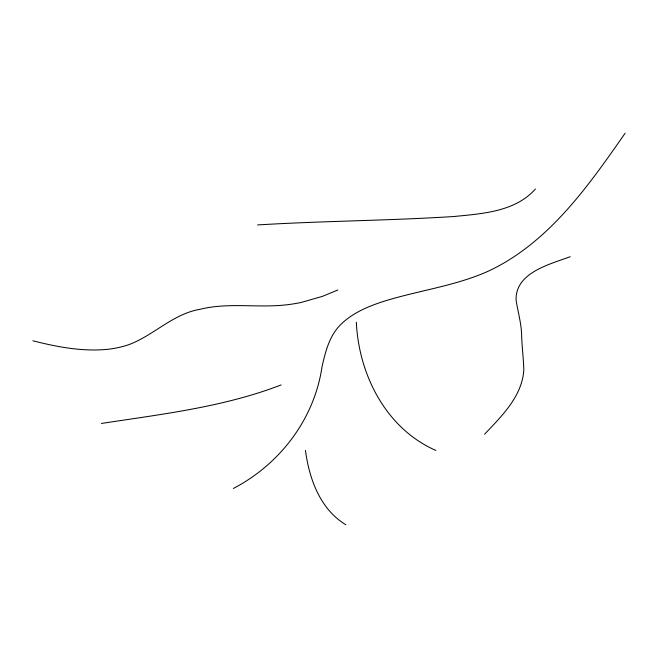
<?xml version="1.0" encoding="UTF-8"?>
<svg xmlns="http://www.w3.org/2000/svg" width="658" height="658" viewBox="0 0 658 658"><rect width="100%" height="100%" fill="white"/><g stroke="black" fill="none" stroke-linecap="round" stroke-linejoin="round"><path stroke-width="0.99" d="M625.1 133.237C588.482 185.852 549.15 242.111 489.61 270.57C455.015 286.452 416.695 290.556 380.752 302.318C366.103 307.286 351.438 313.776 340.392 324.912C329.263 336.106 325.389 351.898 322.017 366.802C314.327 419.08 279.963 464.194 233.351 488.466M484.559 434.222C501.725 416.144 522.403 396.067 523.826 369.574C523.447 358.174 521.967 346.824 521.638 335.399C521.399 323.358 517.838 311.785 516.086 299.966C515.337 272.404 550.063 264.319 570.206 256.678M535.382 189.035C515.082 211.876 482.125 213.694 453.773 216.523C388.459 220.677 322.955 220.948 257.615 224.929M337.817 290.014L322.33 296.404L301.093 302.466A97.491 56.284 0 0 1 281.895 305.287C254.621 307.549 226.821 302.59 199.925 309.326C173.202 313.85 154.219 334.881 129.684 344.331A63.727 36.79 0 0 1 106.728 349.406C81.831 351.668 56.933 346.914 32.9 340.786M281.163 384.922C223.736 407.08 161.901 414.178 101.439 423.456M435.925 450.459C386.024 428.646 358.774 374.723 356.323 322.198M345.853 524.763C320.166 509.317 309.186 478.785 305.468 450.459"/></g></svg>
